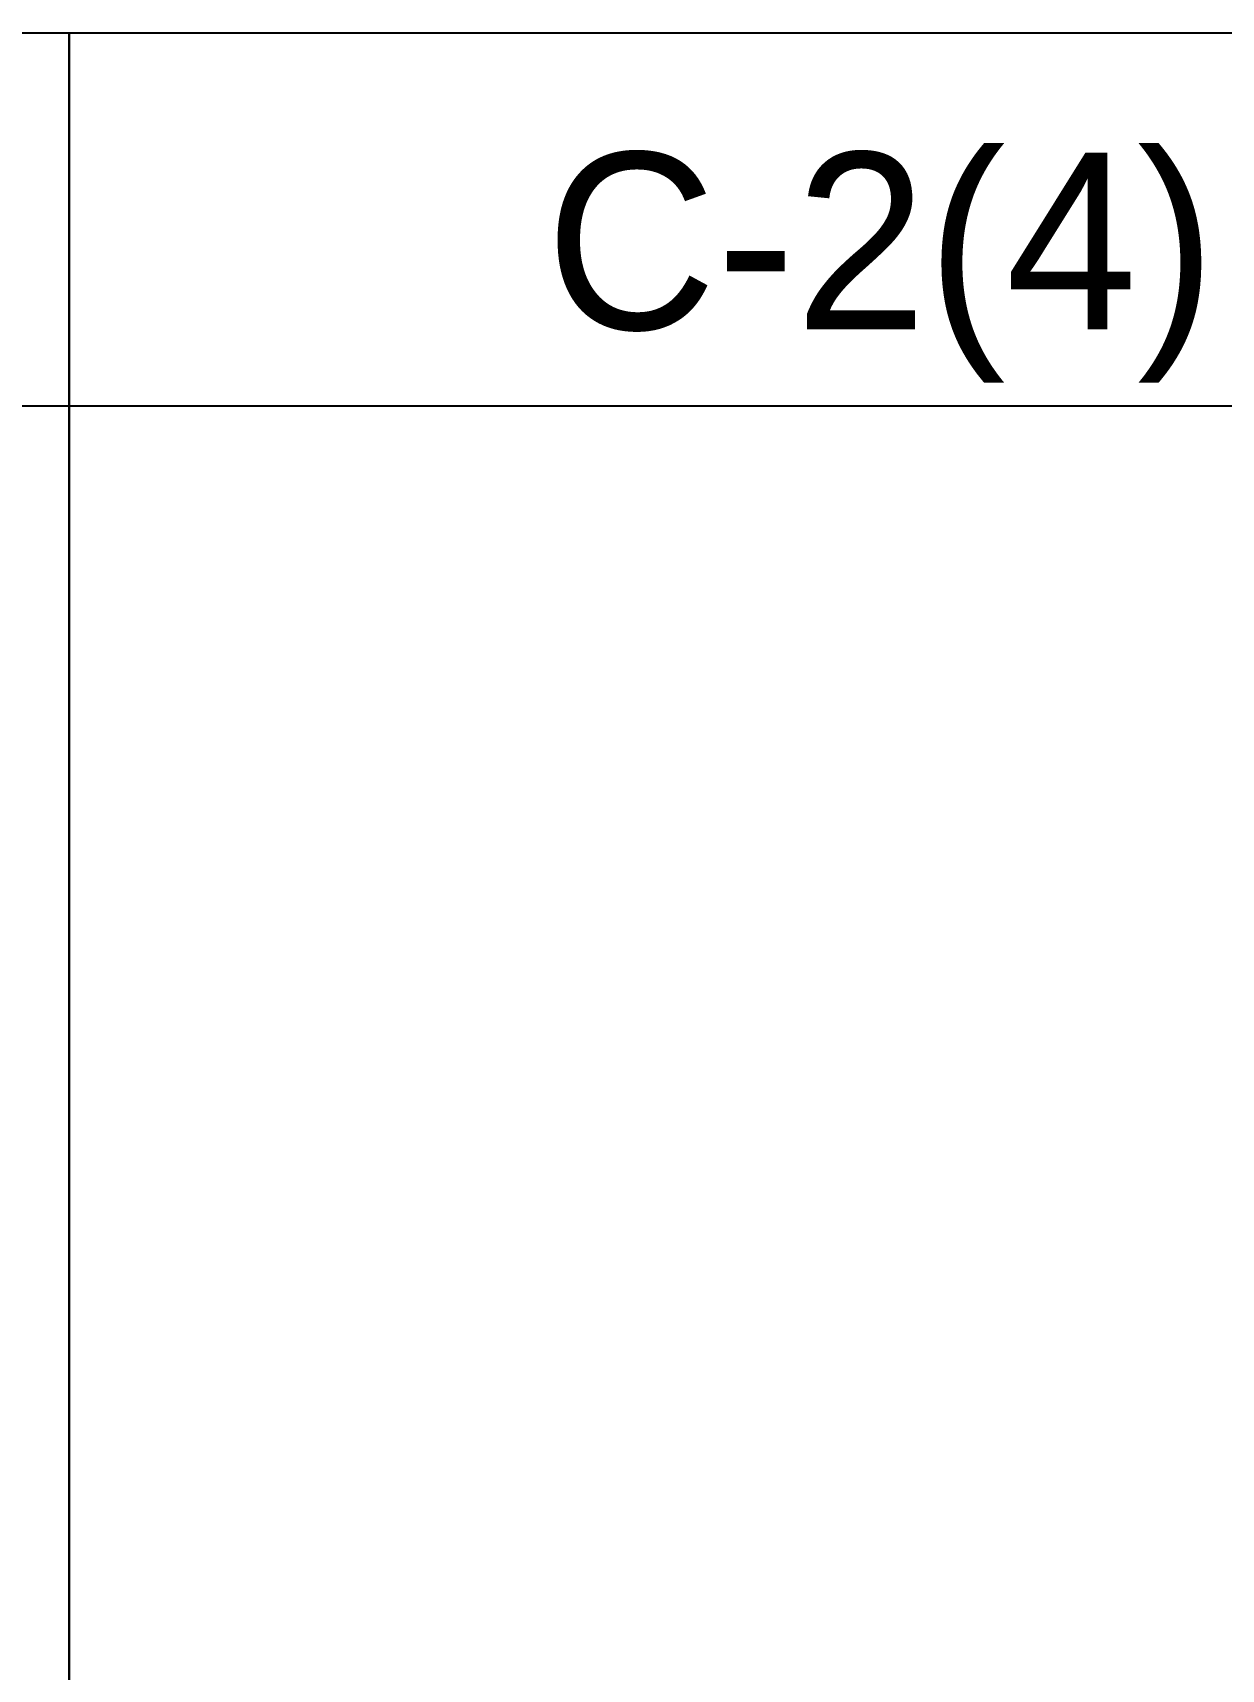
# Model space of a CAD drawing. Header units: millimetres. Extents: x 15962 to 71432, y 9666 to 72266.
# Drawn here: x 30449 to 37167, y 37801 to 47051 of the extents above; entities that cross this region are included whole.
import ezdxf
from ezdxf.enums import TextEntityAlignment as Align

# ---------------------------------------------------------------- set-up
doc = ezdxf.new("R2010")
doc.units = ezdxf.units.MM
doc.header["$LTSCALE"] = 2
doc.styles.add('Comic Sans MS', font='comic.ttf', dxfattribs={"height": 0.2})

msp = doc.modelspace()

# ---------------------------------------------------------------- linework, layer by layer
for p, q in [((21662.6717, 44941.3608), (30654.4032, 44941.3608)), ((30654.4032, 44941.3608), (39646.1348, 44941.3608))]:
    msp.add_line(p, q)
for points in [[(21662.6717, 47050.6489), (30654.4032, 47050.6489), (30654.4032, 28358.4557), (21662.6717, 28358.4557)], [(30654.4032, 47050.6489), (39646.1348, 47050.6489), (39646.1348, 28358.4557), (30654.4032, 28358.4557)]]:
    msp.add_lwpolyline(points, close=True)

# ---------------------------------------------------------------- texts
at = {"color": 6, "style": 'Comic Sans MS'}
msp.add_text('C-2(4)', height=1000, dxfattribs=at).set_placement((35242.4914, 45373.6042), align=Align.CENTER)

doc.saveas('drawing.dxf')
